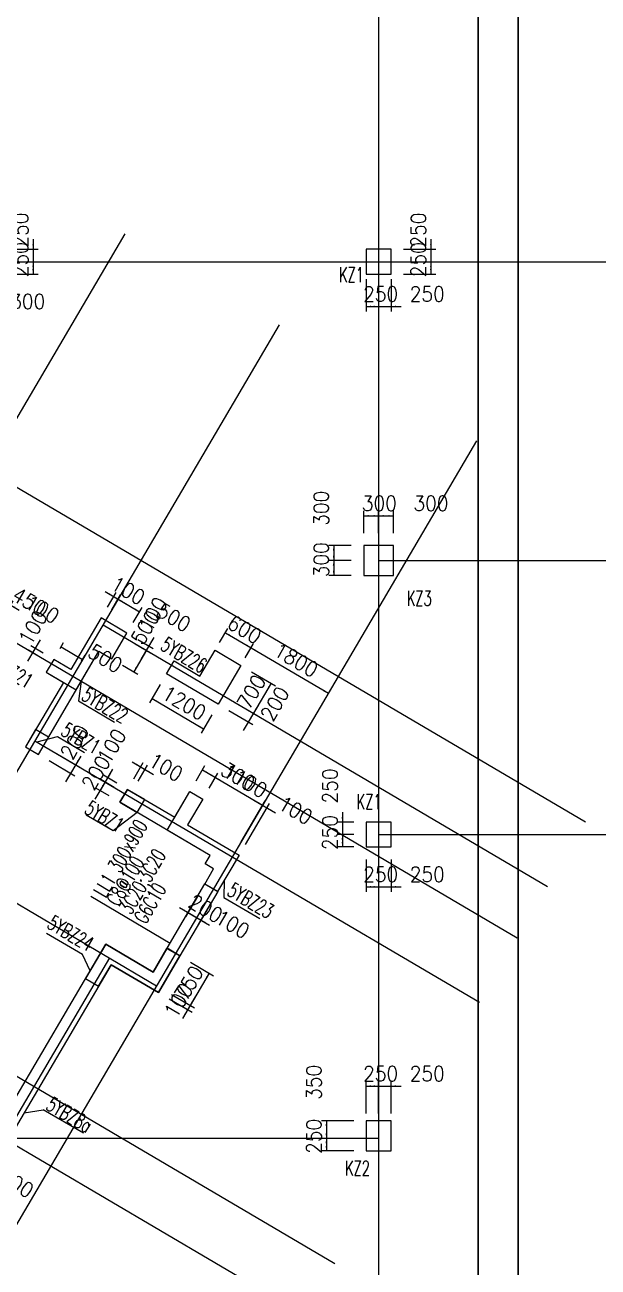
# Model space of a CAD drawing. Extents: x 387171 to 699106, y 11966 to 245688.
# Drawn here: x 525651 to 537168, y 158903 to 183842 of the extents above; entities that cross this region are included whole.
import ezdxf

# ---------------------------------------------------------------- set-up
doc = ezdxf.new("R2010")
doc.units = 0
doc.header["$LTSCALE"] = 100
doc.header["$MEASUREMENT"] = 0
for name, color, linetype in [('b边缘构件', 235, 'Continuous'), ('COLU', 7, 'Continuous'), ('DIM', 3, 'Continuous'), ('DOTE', 253, 'Continuous'), ('h后浇带', 51, 'Continuous'), ('NUM', 7, 'Continuous'), ('wall-主楼', 2, 'Continuous'), ('wall-开洞', 5, 'Continuous'), ('Y阴影', 254, 'Continuous'), ('小尺寸', 4, 'Continuous'), ('边缘构件标注', 1, 'Continuous')]:
    doc.layers.add(name, color=color, linetype=linetype)
doc.styles.get("Standard").update_dxf_attribs({"font": 'standard'})
doc.dimstyles.get("Standard").update_dxf_attribs({"dimtxt": 300, "dimasz": 100, "dimexe": 100, "dimexo": 250, "dimgap": 100, "dimtad": 0, "dimtoh": 1, "dimdec": 0, "dimdsep": 46, "dimcen": 0.09, "dimclrt": 7, "dimadec": 0, "dimazin": 0, "dimtfac": 1, "dimtdec": 4, "dimtofl": 0, "dimtmove": 0, "dimatfit": 3, "dimfxl": 1, "dimtolj": 1, "dimtzin": 0, "dimarcsym": 0})

# ---------------------------------------------------------------- blocks, each defined once
blk = doc.blocks.new('*D3303')
at = {"layer": '小尺寸', "color": 0, "linetype": 'ByBlock', "lineweight": -2}
for p, q in [((524765, 172258), (524942, 172559)), ((524891, 172473), (525279, 172245)), ((525153, 172029), (525330, 172331))]:
    blk.add_line(p, q, dxfattribs=at)
for points in [[(524891, 172473), (524986, 172437), (524969, 172408)], [(525279, 172245), (525185, 172281), (525202, 172310)]]:
    blk.add_solid(points, dxfattribs=at)
at = {"layer": '小尺寸', "color": 7, "linetype": 'Continuous', "lineweight": -2, "insert": (525741, 172264), "char_height": 300, "width": 576.67, "attachment_point": 5, "rotation": 329.5454}
blk.add_mtext('450', dxfattribs=at)
blk = doc.blocks.new('*D4090')
at = {"layer": '小尺寸', "color": 0, "linetype": 'ByBlock', "lineweight": -2}
for p, q in [((525107, 172346), (525538, 172093)), ((525153, 172029), (525330, 172331)), ((525239, 171979), (525416, 172281))]:
    blk.add_line(p, q, dxfattribs=at)
for points in [[(525279, 172245), (525185, 172281), (525202, 172310)], [(525366, 172194), (525460, 172158), (525443, 172129)]]:
    blk.add_solid(points, dxfattribs=at)
at = {"layer": '小尺寸', "color": 7, "linetype": 'Continuous', "lineweight": -2, "insert": (526001, 172111), "char_height": 300, "width": 476.67, "attachment_point": 5, "rotation": 329.5454}
blk.add_mtext('100', dxfattribs=at)
blk = doc.blocks.new('*D3814')
at = {"layer": '小尺寸', "color": 0, "linetype": 'ByBlock', "lineweight": -2}
for p, q in [((525961, 171496), (525707, 171065)), ((526017, 171231), (525773, 171375)), ((525967, 171145), (525722, 171288))]:
    blk.add_line(p, q, dxfattribs=at)
for points in [[(525859, 171324), (525896, 171419), (525924, 171402)], [(525809, 171238), (525772, 171143), (525744, 171160)]]:
    blk.add_solid(points, dxfattribs=at)
at = {"layer": '小尺寸', "color": 7, "linetype": 'Continuous', "lineweight": -2, "insert": (525815, 171742), "char_height": 300, "width": 476.67, "attachment_point": 5, "rotation": 59.5454}
blk.add_mtext('100', dxfattribs=at)
blk = doc.blocks.new('*D4002')
at = {"layer": '小尺寸', "color": 0, "linetype": 'ByBlock', "lineweight": -2}
for p, q in [((527265, 172465), (527696, 172212)), ((527313, 172152), (527488, 172450)), ((527399, 172101), (527574, 172399))]:
    blk.add_line(p, q, dxfattribs=at)
for points in [[(527437, 172364), (527343, 172400), (527359, 172429)], [(527523, 172313), (527618, 172277), (527601, 172248)]]:
    blk.add_solid(points, dxfattribs=at)
at = {"layer": '小尺寸', "color": 7, "linetype": 'Continuous', "lineweight": -2, "insert": (527725, 172485), "char_height": 300, "width": 476.67, "attachment_point": 5, "rotation": 329.5454}
blk.add_mtext('100', dxfattribs=at)
blk = doc.blocks.new('*D247')
at = {"layer": '小尺寸', "color": 0, "linetype": 'ByBlock', "lineweight": -2}
for p, q in [((527399, 172101), (527574, 172399)), ((527523, 172313), (527954, 172060)), ((527830, 171847), (528005, 172146))]:
    blk.add_line(p, q, dxfattribs=at)
for points in [[(527523, 172313), (527618, 172277), (527601, 172248)], [(527954, 172060), (527860, 172096), (527877, 172125)]]:
    blk.add_solid(points, dxfattribs=at)
at = {"layer": '小尺寸', "color": 7, "linetype": 'Continuous', "lineweight": -2, "insert": (528643, 171945), "char_height": 300, "width": 566.67, "attachment_point": 5, "rotation": 329.5454}
blk.add_mtext('500', dxfattribs=at)
blk = doc.blocks.new('*D4496')
at = {"layer": '小尺寸', "color": 0, "linetype": 'ByBlock', "lineweight": -2}
for p, q in [((530205, 170857), (530684, 170575)), ((530598, 170626), (530243, 170023)), ((529850, 170253), (530329, 169972))]:
    blk.add_line(p, q, dxfattribs=at)
for points in [[(530598, 170626), (530561, 170531), (530533, 170548)], [(530243, 170023), (530279, 170117), (530308, 170100)]]:
    blk.add_solid(points, dxfattribs=at)
at = {"layer": '小尺寸', "color": 7, "linetype": 'Continuous', "lineweight": -2, "insert": (530205, 170451), "char_height": 300, "width": 566.67, "attachment_point": 5, "rotation": 59.5454}
blk.add_mtext('700', dxfattribs=at)
blk = doc.blocks.new('*D750')
at = {"layer": '小尺寸', "color": 0, "linetype": 'ByBlock', "lineweight": -2}
for p, q in [((529850, 170253), (530329, 169972)), ((530344, 170195), (530040, 169678)), ((529749, 170081), (530228, 169800))]:
    blk.add_line(p, q, dxfattribs=at)
for points in [[(530243, 170023), (530279, 170117), (530308, 170100)], [(530141, 169850), (530105, 169756), (530076, 169772)]]:
    blk.add_solid(points, dxfattribs=at)
at = {"layer": '小尺寸', "color": 7, "linetype": 'Continuous', "lineweight": -2, "insert": (530675, 170213), "char_height": 300, "width": 566.67, "attachment_point": 5, "rotation": 59.5454}
blk.add_mtext('200', dxfattribs=at)
blk = doc.blocks.new('*D369')
at = {"layer": '小尺寸', "color": 0, "linetype": 'ByBlock', "lineweight": -2}
for p, q in [((527868, 171419), (528178, 171237)), ((527919, 171505), (528228, 171323)), ((528244, 171546), (527990, 171115))]:
    blk.add_line(p, q, dxfattribs=at)
for points in [[(528142, 171374), (528179, 171468), (528207, 171451)], [(528092, 171287), (528055, 171193), (528027, 171210)]]:
    blk.add_solid(points, dxfattribs=at)
at = {"layer": '小尺寸', "color": 7, "linetype": 'Continuous', "lineweight": -2, "insert": (528226, 172009), "char_height": 300, "width": 476.67, "attachment_point": 5, "rotation": 59.5454}
blk.add_mtext('100', dxfattribs=at)
blk = doc.blocks.new('*D1252')
at = {"layer": '小尺寸', "color": 0, "linetype": 'ByBlock', "lineweight": -2}
for p, q in [((529563, 171441), (529730, 171726)), ((529679, 171639), (530196, 171335)), ((530080, 171137), (530247, 171422))]:
    blk.add_line(p, q, dxfattribs=at)
for points in [[(529679, 171639), (529774, 171603), (529757, 171574)], [(530196, 171335), (530102, 171372), (530119, 171400)]]:
    blk.add_solid(points, dxfattribs=at)
at = {"layer": '小尺寸', "color": 7, "linetype": 'Continuous', "lineweight": -2, "insert": (530065, 171703), "char_height": 300, "width": 556.67, "attachment_point": 5, "rotation": 329.5454}
blk.add_mtext('600', dxfattribs=at)
blk = doc.blocks.new('*D861')
at = {"layer": '小尺寸', "color": 0, "linetype": 'ByBlock', "lineweight": -2}
for p, q in [((526241, 169244), (526759, 168939)), ((526775, 169162), (526471, 168644)), ((526139, 169071), (526658, 168766))]:
    blk.add_line(p, q, dxfattribs=at)
for points in [[(526673, 168989), (526710, 169084), (526738, 169067)], [(526572, 168817), (526536, 168722), (526507, 168739)]]:
    blk.add_solid(points, dxfattribs=at)
at = {"layer": '小尺寸', "color": 7, "linetype": 'Continuous', "lineweight": -2, "insert": (526652, 169446), "char_height": 300, "width": 566.67, "attachment_point": 5, "rotation": 59.5454}
blk.add_mtext('200', dxfattribs=at)
blk = doc.blocks.new('*D1762')
at = {"layer": '小尺寸', "color": 0, "linetype": 'ByBlock', "lineweight": -2}
for p, q in [((529093, 168669), (529270, 168971)), ((529220, 168885), (529478, 168733)), ((529351, 168517), (529529, 168819))]:
    blk.add_line(p, q, dxfattribs=at)
for points in [[(529220, 168885), (529314, 168849), (529298, 168820)], [(529478, 168733), (529384, 168769), (529401, 168798)]]:
    blk.add_solid(points, dxfattribs=at)
at = {"layer": '小尺寸', "color": 7, "linetype": 'Continuous', "lineweight": -2, "insert": (529936, 168754), "char_height": 300, "width": 566.67, "attachment_point": 5, "rotation": 329.5454}
blk.add_mtext('300', dxfattribs=at)
blk = doc.blocks.new('*D1968')
at = {"layer": '小尺寸', "color": 0, "linetype": 'ByBlock', "lineweight": -2}
for p, q in [((529351, 168517), (529529, 168819)), ((529478, 168733), (530427, 168175)), ((530300, 167959), (530478, 168262))]:
    blk.add_line(p, q, dxfattribs=at)
for points in [[(529478, 168733), (529573, 168697), (529556, 168668)], [(530427, 168175), (530332, 168212), (530349, 168240)]]:
    blk.add_solid(points, dxfattribs=at)
at = {"layer": '小尺寸', "color": 7, "linetype": 'Continuous', "lineweight": -2, "insert": (530079, 168670), "char_height": 300, "width": 685, "attachment_point": 5, "rotation": 329.5454}
blk.add_mtext('1100', dxfattribs=at)
blk = doc.blocks.new('*D1701')
at = {"layer": '小尺寸', "color": 0, "linetype": 'ByBlock', "lineweight": -2}
for p, q in [((527415, 168901), (527162, 168470)), ((527448, 168534), (527177, 168693)), ((527498, 168620), (527228, 168779))]:
    blk.add_line(p, q, dxfattribs=at)
for points in [[(527263, 168642), (527227, 168548), (527198, 168565)], [(527314, 168729), (527350, 168823), (527379, 168806)]]:
    blk.add_solid(points, dxfattribs=at)
at = {"layer": '小尺寸', "color": 7, "linetype": 'Continuous', "lineweight": -2, "insert": (527397, 169364), "char_height": 300, "width": 476.67, "attachment_point": 5, "rotation": 59.5454}
blk.add_mtext('100', dxfattribs=at)
blk = doc.blocks.new('*D2479')
at = {"layer": '小尺寸', "color": 0, "linetype": 'ByBlock', "lineweight": -2}
for p, q in [((527364, 168815), (527060, 168298)), ((527448, 168534), (527177, 168693)), ((527346, 168362), (527075, 168521))]:
    blk.add_line(p, q, dxfattribs=at)
for points in [[(527263, 168642), (527299, 168737), (527328, 168720)], [(527162, 168470), (527125, 168375), (527097, 168392)]]:
    blk.add_solid(points, dxfattribs=at)
at = {"layer": '小尺寸', "color": 7, "linetype": 'Continuous', "lineweight": -2, "insert": (527081, 168825), "char_height": 300, "width": 566.67, "attachment_point": 5, "rotation": 59.5454}
blk.add_mtext('200', dxfattribs=at)
blk = doc.blocks.new('*D2220')
at = {"layer": '小尺寸', "color": 0, "linetype": 'ByBlock', "lineweight": -2}
for p, q in [((527807, 169047), (528238, 168793)), ((527840, 168709), (528030, 169031)), ((527927, 168658), (528116, 168981))]:
    blk.add_line(p, q, dxfattribs=at)
for points in [[(527979, 168945), (527885, 168982), (527902, 169010)], [(528066, 168895), (528160, 168858), (528143, 168830)]]:
    blk.add_solid(points, dxfattribs=at)
at = {"layer": '小尺寸', "color": 7, "linetype": 'Continuous', "lineweight": -2, "insert": (528484, 168939), "char_height": 300, "width": 476.67, "attachment_point": 5, "rotation": 329.5454}
blk.add_mtext('100', dxfattribs=at)
blk = doc.blocks.new('*D2986')
at = {"layer": '小尺寸', "color": 0, "linetype": 'ByBlock', "lineweight": -2}
for p, q in [((529139, 166380), (528878, 165935)), ((528756, 166123), (529273, 165819)), ((529311, 166278), (529050, 165834))]:
    blk.add_line(p, q, dxfattribs=at)
for points in [[(528928, 166022), (528834, 166058), (528851, 166087)], [(529101, 165920), (529196, 165884), (529179, 165855)]]:
    blk.add_solid(points, dxfattribs=at)
at = {"layer": '小尺寸', "color": 7, "linetype": 'Continuous', "lineweight": -2, "insert": (529284, 166103), "char_height": 300, "width": 566.67, "attachment_point": 5, "rotation": 329.5454}
blk.add_mtext('200', dxfattribs=at)
blk = doc.blocks.new('*D2724')
at = {"layer": '小尺寸', "color": 0, "linetype": 'ByBlock', "lineweight": -2}
for p, q in [((529311, 166278), (529050, 165834)), ((529397, 166227), (529136, 165783)), ((528928, 166022), (529359, 165768))]:
    blk.add_line(p, q, dxfattribs=at)
for points in [[(529101, 165920), (529006, 165957), (529023, 165985)], [(529187, 165870), (529282, 165833), (529265, 165805)]]:
    blk.add_solid(points, dxfattribs=at)
at = {"layer": '小尺寸', "color": 7, "linetype": 'Continuous', "lineweight": -2, "insert": (529823, 165786), "char_height": 300, "width": 476.67, "attachment_point": 5, "rotation": 329.5454}
blk.add_mtext('100', dxfattribs=at)
blk = doc.blocks.new('*D3478')
at = {"layer": '小尺寸', "color": 0, "linetype": 'ByBlock', "lineweight": -2}
for p, q in [((528979, 165023), (529439, 164753)), ((529353, 164803), (528973, 164157)), ((528599, 164377), (529059, 164106))]:
    blk.add_line(p, q, dxfattribs=at)
for points in [[(529353, 164803), (529317, 164709), (529288, 164726)], [(528973, 164157), (529009, 164252), (529038, 164235)]]:
    blk.add_solid(points, dxfattribs=at)
at = {"layer": '小尺寸', "color": 7, "linetype": 'Continuous', "lineweight": -2, "insert": (528948, 164607), "char_height": 300, "width": 566.67, "attachment_point": 5, "rotation": 59.5454}
blk.add_mtext('750', dxfattribs=at)
blk = doc.blocks.new('*D3235')
at = {"layer": '小尺寸', "color": 0, "linetype": 'ByBlock', "lineweight": -2}
for p, q in [((528599, 164377), (529059, 164106)), ((528549, 164290), (529009, 164020)), ((529074, 164329), (528821, 163898))]:
    blk.add_line(p, q, dxfattribs=at)
for points in [[(528973, 164157), (529009, 164252), (529038, 164235)], [(528922, 164071), (528886, 163976), (528857, 163993)]]:
    blk.add_solid(points, dxfattribs=at)
at = {"layer": '小尺寸', "color": 7, "linetype": 'Continuous', "lineweight": -2, "insert": (528742, 164258), "char_height": 300, "width": 476.67, "attachment_point": 5, "rotation": 59.5454}
blk.add_mtext('100', dxfattribs=at)
blk = doc.blocks.new('*D155')
at = {"layer": '小尺寸', "color": 0, "linetype": 'ByBlock', "lineweight": -2}
for p, q in [((525043, 161189), (524714, 160629)), ((525129, 161139), (524800, 160578)), ((524592, 160817), (525023, 160563))]:
    blk.add_line(p, q, dxfattribs=at)
for points in [[(524764, 160715), (524670, 160752), (524687, 160780)], [(524851, 160665), (524945, 160628), (524928, 160600)]]:
    blk.add_solid(points, dxfattribs=at)
at = {"layer": '小尺寸', "color": 7, "linetype": 'Continuous', "lineweight": -2, "insert": (525486, 160581), "char_height": 300, "width": 476.67, "attachment_point": 5, "rotation": 329.5454}
blk.add_mtext('100', dxfattribs=at)
blk = doc.blocks.new('*D2825')
at = {"layer": '小尺寸', "color": 0, "linetype": 'ByBlock', "lineweight": -2}
for p, q in [((527868, 171419), (528178, 171237)), ((528092, 171287), (527838, 170856)), ((527614, 170988), (527924, 170806))]:
    blk.add_line(p, q, dxfattribs=at)
for points in [[(528092, 171287), (528055, 171193), (528027, 171210)], [(527838, 170856), (527875, 170951), (527903, 170934)]]:
    blk.add_solid(points, dxfattribs=at)
at = {"layer": '小尺寸', "color": 7, "linetype": 'Continuous', "lineweight": -2, "insert": (528070, 171745), "char_height": 300, "width": 566.67, "attachment_point": 5, "rotation": 59.5454}
blk.add_mtext('500', dxfattribs=at)
blk = doc.blocks.new('*D1688')
at = {"layer": '小尺寸', "color": 0, "linetype": 'ByBlock', "lineweight": -2}
for p, q in [((528372, 170600), (528156, 170232)), ((528207, 170318), (529241, 169710)), ((529407, 169992), (529191, 169624))]:
    blk.add_line(p, q, dxfattribs=at)
for points in [[(528207, 170318), (528301, 170282), (528285, 170253)], [(529241, 169710), (529147, 169747), (529163, 169775)]]:
    blk.add_solid(points, dxfattribs=at)
at = {"layer": '小尺寸', "color": 7, "linetype": 'Continuous', "lineweight": -2, "insert": (528851, 170230), "char_height": 300, "width": 690, "attachment_point": 5, "rotation": 329.5454}
blk.add_mtext('1200', dxfattribs=at)
blk = doc.blocks.new('*D2596')
at = {"layer": '小尺寸', "color": 0, "linetype": 'ByBlock', "lineweight": -2}
for p, q in [((530116, 171199), (530247, 171422)), ((530196, 171335), (531748, 170423)), ((531668, 170287), (531799, 170509))]:
    blk.add_line(p, q, dxfattribs=at)
for points in [[(530196, 171335), (530291, 171299), (530274, 171270)], [(531748, 170423), (531654, 170459), (531671, 170488)]]:
    blk.add_solid(points, dxfattribs=at)
at = {"layer": '小尺寸', "color": 7, "linetype": 'Continuous', "lineweight": -2, "insert": (531099, 171095), "char_height": 300, "width": 690, "attachment_point": 5, "rotation": 329.5454}
blk.add_mtext('1800', dxfattribs=at)
blk = doc.blocks.new('*D2200')
at = {"layer": '小尺寸', "color": 0, "linetype": 'ByBlock', "lineweight": -2}
for p, q in [((529996, 167442), (530478, 168262)), ((530082, 167391), (530564, 168211)), ((530254, 168277), (530685, 168023))]:
    blk.add_line(p, q, dxfattribs=at)
for points in [[(530427, 168175), (530332, 168212), (530349, 168240)], [(530513, 168125), (530608, 168088), (530591, 168060)]]:
    blk.add_solid(points, dxfattribs=at)
at = {"layer": '小尺寸', "color": 7, "linetype": 'Continuous', "lineweight": -2, "insert": (531089, 168076), "char_height": 300, "width": 476.67, "attachment_point": 5, "rotation": 329.5454}
blk.add_mtext('100', dxfattribs=at)
blk = doc.blocks.new('*D3125')
at = {"layer": '小尺寸', "color": 0, "linetype": 'ByBlock', "lineweight": -2}
for p, q in [((526359, 171320), (526430, 171440)), ((526379, 171354), (526810, 171100)), ((526790, 171066), (526861, 171186))]:
    blk.add_line(p, q, dxfattribs=at)
for points in [[(526379, 171354), (526474, 171317), (526457, 171289)], [(526810, 171100), (526716, 171137), (526733, 171165)]]:
    blk.add_solid(points, dxfattribs=at)
at = {"layer": '小尺寸', "color": 7, "linetype": 'Continuous', "lineweight": -2, "insert": (527268, 171122), "char_height": 300, "width": 566.67, "attachment_point": 5, "rotation": 329.5454}
blk.add_mtext('500', dxfattribs=at)
blk = doc.blocks.new('*D2952')
at = {"layer": 'DIM', "color": 0, "linetype": 'ByBlock', "lineweight": -2}
for p, q in [((532258, 161838), (531608, 161838)), ((531708, 161838), (531708, 161488)), ((532258, 161488), (531608, 161488))]:
    blk.add_line(p, q, dxfattribs=at)
for points in [[(531708, 161838), (531725, 161738), (531691, 161738)], [(531708, 161488), (531691, 161588), (531725, 161588)]]:
    blk.add_solid(points, dxfattribs=at)
at = {"layer": 'DIM', "color": 7, "linetype": 'Continuous', "lineweight": -2, "insert": (531458, 162614), "char_height": 300, "width": 566.67, "attachment_point": 5, "rotation": 90}
blk.add_mtext('350', dxfattribs=at)
blk = doc.blocks.new('*D2696')
at = {"layer": 'DIM', "color": 0, "linetype": 'ByBlock', "lineweight": -2}
for p, q in [((532258, 161488), (531608, 161488)), ((531708, 161488), (531708, 161238)), ((532258, 161238), (531608, 161238))]:
    blk.add_line(p, q, dxfattribs=at)
for points in [[(531708, 161488), (531725, 161388), (531691, 161388)], [(531708, 161238), (531691, 161338), (531725, 161338)]]:
    blk.add_solid(points, dxfattribs=at)
at = {"layer": 'DIM', "color": 7, "linetype": 'Continuous', "lineweight": -2, "insert": (531458, 161528), "char_height": 300, "width": 566.67, "attachment_point": 5, "rotation": 90}
blk.add_mtext('250', dxfattribs=at)
blk = doc.blocks.new('*D3472')
at = {"layer": 'DIM', "color": 0, "linetype": 'ByBlock', "lineweight": -2}
for p, q in [((532508, 161988), (532508, 162638)), ((532758, 161988), (532758, 162638)), ((532508, 162538), (532758, 162538))]:
    blk.add_line(p, q, dxfattribs=at)
for points in [[(532508, 162538), (532608, 162555), (532608, 162521)], [(532758, 162538), (532658, 162521), (532658, 162555)]]:
    blk.add_solid(points, dxfattribs=at)
at = {"layer": 'DIM', "color": 7, "linetype": 'Continuous', "lineweight": -2, "insert": (532798, 162788), "char_height": 300, "width": 566.67, "attachment_point": 5}
blk.add_mtext('250', dxfattribs=at)
blk = doc.blocks.new('*D3236')
at = {"layer": 'DIM', "color": 0, "linetype": 'ByBlock', "lineweight": -2}
for p, q in [((532758, 161988), (532758, 162638)), ((533008, 161988), (533008, 162638)), ((532558, 162538), (533208, 162538))]:
    blk.add_line(p, q, dxfattribs=at)
for points in [[(532758, 162538), (532658, 162521), (532658, 162555)], [(533008, 162538), (533108, 162555), (533108, 162521)]]:
    blk.add_solid(points, dxfattribs=at)
at = {"layer": 'DIM', "color": 7, "linetype": 'Continuous', "lineweight": -2, "insert": (533734, 162788), "char_height": 300, "width": 566.67, "attachment_point": 5}
blk.add_mtext('250', dxfattribs=at)
blk = doc.blocks.new('*D3223')
at = {"layer": 'DIM', "color": 0, "linetype": 'ByBlock', "lineweight": -2}
for p, q in [((533258, 179338), (533908, 179338)), ((533808, 179538), (533808, 178888)), ((533258, 179088), (533908, 179088))]:
    blk.add_line(p, q, dxfattribs=at)
for points in [[(533808, 179338), (533791, 179438), (533825, 179438)], [(533808, 179088), (533825, 178988), (533791, 178988)]]:
    blk.add_solid(points, dxfattribs=at)
at = {"layer": 'DIM', "color": 7, "linetype": 'Continuous', "lineweight": -2, "insert": (533558, 179721), "char_height": 300, "width": 566.67, "attachment_point": 5, "rotation": 90}
blk.add_mtext('250', dxfattribs=at)
blk = doc.blocks.new('*D2987')
at = {"layer": 'DIM', "color": 0, "linetype": 'ByBlock', "lineweight": -2}
for p, q in [((533258, 179088), (533908, 179088)), ((533808, 179088), (533808, 178838)), ((533258, 178838), (533908, 178838))]:
    blk.add_line(p, q, dxfattribs=at)
for points in [[(533808, 179088), (533825, 178988), (533791, 178988)], [(533808, 178838), (533791, 178938), (533825, 178938)]]:
    blk.add_solid(points, dxfattribs=at)
at = {"layer": 'DIM', "color": 7, "linetype": 'Continuous', "lineweight": -2, "insert": (533558, 179128), "char_height": 300, "width": 566.67, "attachment_point": 5, "rotation": 90}
blk.add_mtext('250', dxfattribs=at)
blk = doc.blocks.new('*D3743')
at = {"layer": 'DIM', "color": 0, "linetype": 'ByBlock', "lineweight": -2}
for p, q in [((532508, 178739), (532508, 178089)), ((532758, 178739), (532758, 178089)), ((532508, 178189), (532758, 178189))]:
    blk.add_line(p, q, dxfattribs=at)
for points in [[(532508, 178189), (532608, 178205), (532608, 178172)], [(532758, 178189), (532658, 178172), (532658, 178205)]]:
    blk.add_solid(points, dxfattribs=at)
at = {"layer": 'DIM', "color": 7, "linetype": 'Continuous', "lineweight": -2, "insert": (532798, 178439), "char_height": 300, "width": 566.67, "attachment_point": 5}
blk.add_mtext('250', dxfattribs=at)
blk = doc.blocks.new('*D3492')
at = {"layer": 'DIM', "color": 0, "linetype": 'ByBlock', "lineweight": -2}
for p, q in [((532758, 178739), (532758, 178089)), ((533008, 178739), (533008, 178089)), ((532558, 178189), (533208, 178189))]:
    blk.add_line(p, q, dxfattribs=at)
for points in [[(532758, 178189), (532658, 178172), (532658, 178205)], [(533008, 178189), (533108, 178205), (533108, 178172)]]:
    blk.add_solid(points, dxfattribs=at)
at = {"layer": 'DIM', "color": 7, "linetype": 'Continuous', "lineweight": -2, "insert": (533734, 178439), "char_height": 300, "width": 566.67, "attachment_point": 5}
blk.add_mtext('250', dxfattribs=at)
blk = doc.blocks.new('*D1387')
at = {"layer": 'DIM', "color": 0, "linetype": 'ByBlock', "lineweight": -2}
for p, q in [((524658, 178588), (524658, 177938)), ((524958, 178588), (524958, 177938)), ((524658, 178038), (524958, 178038))]:
    blk.add_line(p, q, dxfattribs=at)
for points in [[(524658, 178038), (524758, 178055), (524758, 178021)], [(524958, 178038), (524858, 178021), (524858, 178055)]]:
    blk.add_solid(points, dxfattribs=at)
at = {"layer": 'DIM', "color": 7, "linetype": 'Continuous', "lineweight": -2, "insert": (525709, 178288), "char_height": 300, "width": 566.67, "attachment_point": 5}
blk.add_mtext('300', dxfattribs=at)
blk = doc.blocks.new('*D3035')
at = {"layer": 'DIM', "color": 0, "linetype": 'ByBlock', "lineweight": -2}
for p, q in [((532258, 167838), (531931, 167838)), ((532031, 168038), (532031, 167388)), ((532258, 167588), (531931, 167588))]:
    blk.add_line(p, q, dxfattribs=at)
for points in [[(532031, 167838), (532014, 167938), (532048, 167938)], [(532031, 167588), (532048, 167488), (532014, 167488)]]:
    blk.add_solid(points, dxfattribs=at)
at = {"layer": 'DIM', "color": 7, "linetype": 'Continuous', "lineweight": -2, "insert": (531781, 168564), "char_height": 300, "width": 566.67, "attachment_point": 5, "rotation": 90}
blk.add_mtext('250', dxfattribs=at)
blk = doc.blocks.new('*D2647')
at = {"layer": 'DIM', "color": 0, "linetype": 'ByBlock', "lineweight": -2}
for p, q in [((532258, 167588), (531931, 167588)), ((532031, 167588), (532031, 167338)), ((532258, 167338), (531931, 167338))]:
    blk.add_line(p, q, dxfattribs=at)
for points in [[(532031, 167588), (532048, 167488), (532014, 167488)], [(532031, 167338), (532014, 167438), (532048, 167438)]]:
    blk.add_solid(points, dxfattribs=at)
at = {"layer": 'DIM', "color": 7, "linetype": 'Continuous', "lineweight": -2, "insert": (531781, 167628), "char_height": 300, "width": 566.67, "attachment_point": 5, "rotation": 90}
blk.add_mtext('250', dxfattribs=at)
blk = doc.blocks.new('*D3414')
at = {"layer": 'DIM', "color": 0, "linetype": 'ByBlock', "lineweight": -2}
for p, q in [((532508, 167088), (532508, 166438)), ((532758, 167088), (532758, 166438)), ((532508, 166538), (532758, 166538))]:
    blk.add_line(p, q, dxfattribs=at)
for points in [[(532508, 166538), (532608, 166555), (532608, 166521)], [(532758, 166538), (532658, 166521), (532658, 166555)]]:
    blk.add_solid(points, dxfattribs=at)
at = {"layer": 'DIM', "color": 7, "linetype": 'Continuous', "lineweight": -2, "insert": (532798, 166788), "char_height": 300, "width": 566.67, "attachment_point": 5}
blk.add_mtext('250', dxfattribs=at)
blk = doc.blocks.new('*D3180')
at = {"layer": 'DIM', "color": 0, "linetype": 'ByBlock', "lineweight": -2}
for p, q in [((532758, 167088), (532758, 166438)), ((533008, 167088), (533008, 166438)), ((532558, 166538), (533208, 166538))]:
    blk.add_line(p, q, dxfattribs=at)
for points in [[(532758, 166538), (532658, 166521), (532658, 166555)], [(533008, 166538), (533108, 166555), (533108, 166521)]]:
    blk.add_solid(points, dxfattribs=at)
at = {"layer": 'DIM', "color": 7, "linetype": 'Continuous', "lineweight": -2, "insert": (533734, 166788), "char_height": 300, "width": 566.67, "attachment_point": 5}
blk.add_mtext('250', dxfattribs=at)
blk = doc.blocks.new('*D2181')
at = {"layer": 'DIM', "color": 0, "linetype": 'ByBlock', "lineweight": -2}
for p, q in [((532458, 173638), (532458, 174086)), ((532758, 173638), (532758, 174086)), ((532458, 173986), (532758, 173986))]:
    blk.add_line(p, q, dxfattribs=at)
for points in [[(532458, 173986), (532558, 174002), (532558, 173969)], [(532758, 173986), (532658, 173969), (532658, 174002)]]:
    blk.add_solid(points, dxfattribs=at)
at = {"layer": 'DIM', "color": 7, "linetype": 'Continuous', "lineweight": -2, "insert": (532773, 174236), "char_height": 300, "width": 566.67, "attachment_point": 5}
blk.add_mtext('300', dxfattribs=at)
blk = doc.blocks.new('*D1930')
at = {"layer": 'DIM', "color": 0, "linetype": 'ByBlock', "lineweight": -2}
for p, q in [((532758, 173638), (532758, 174086)), ((533058, 173638), (533058, 174086)), ((532758, 173986), (533058, 173986))]:
    blk.add_line(p, q, dxfattribs=at)
for points in [[(532758, 173986), (532858, 174002), (532858, 173969)], [(533058, 173986), (532958, 173969), (532958, 174002)]]:
    blk.add_solid(points, dxfattribs=at)
at = {"layer": 'DIM', "color": 7, "linetype": 'Continuous', "lineweight": -2, "insert": (533809, 174236), "char_height": 300, "width": 566.67, "attachment_point": 5}
blk.add_mtext('300', dxfattribs=at)
blk = doc.blocks.new('*D2679')
at = {"layer": 'DIM', "color": 0, "linetype": 'ByBlock', "lineweight": -2}
for p, q in [((532208, 173388), (531755, 173388)), ((531855, 173388), (531855, 173088)), ((532208, 173088), (531755, 173088))]:
    blk.add_line(p, q, dxfattribs=at)
for points in [[(531855, 173388), (531872, 173288), (531838, 173288)], [(531855, 173088), (531838, 173188), (531872, 173188)]]:
    blk.add_solid(points, dxfattribs=at)
at = {"layer": 'DIM', "color": 7, "linetype": 'Continuous', "lineweight": -2, "insert": (531605, 174139), "char_height": 300, "width": 566.67, "attachment_point": 5, "rotation": 90}
blk.add_mtext('300', dxfattribs=at)
blk = doc.blocks.new('*D2437')
at = {"layer": 'DIM', "color": 0, "linetype": 'ByBlock', "lineweight": -2}
for p, q in [((532208, 173088), (531755, 173088)), ((531855, 173088), (531855, 172788)), ((532208, 172788), (531755, 172788))]:
    blk.add_line(p, q, dxfattribs=at)
for points in [[(531855, 173088), (531872, 172988), (531838, 172988)], [(531855, 172788), (531838, 172888), (531872, 172888)]]:
    blk.add_solid(points, dxfattribs=at)
at = {"layer": 'DIM', "color": 7, "linetype": 'Continuous', "lineweight": -2, "insert": (531605, 173103), "char_height": 300, "width": 566.67, "attachment_point": 5, "rotation": 90}
blk.add_mtext('300', dxfattribs=at)
blk = doc.blocks.new('*D4632')
at = {"layer": 'DIM', "color": 0, "linetype": 'ByBlock', "lineweight": -2}
for p, q in [((525208, 179338), (525918, 179338)), ((525818, 179538), (525818, 178888)), ((525208, 179088), (525918, 179088))]:
    blk.add_line(p, q, dxfattribs=at)
for points in [[(525818, 179338), (525801, 179438), (525835, 179438)], [(525818, 179088), (525835, 178988), (525801, 178988)]]:
    blk.add_solid(points, dxfattribs=at)
at = {"layer": 'DIM', "color": 7, "linetype": 'Continuous', "lineweight": -2, "insert": (525568, 179721), "char_height": 300, "width": 566.67, "attachment_point": 5, "rotation": 90}
blk.add_mtext('250', dxfattribs=at)
blk = doc.blocks.new('*D881')
at = {"layer": 'DIM', "color": 0, "linetype": 'ByBlock', "lineweight": -2}
for p, q in [((525208, 179088), (525918, 179088)), ((525818, 179088), (525818, 178838)), ((525208, 178838), (525918, 178838))]:
    blk.add_line(p, q, dxfattribs=at)
for points in [[(525818, 179088), (525835, 178988), (525801, 178988)], [(525818, 178838), (525801, 178938), (525835, 178938)]]:
    blk.add_solid(points, dxfattribs=at)
at = {"layer": 'DIM', "color": 7, "linetype": 'Continuous', "lineweight": -2, "insert": (525568, 179128), "char_height": 300, "width": 566.67, "attachment_point": 5, "rotation": 90}
blk.add_mtext('250', dxfattribs=at)
blk = doc.blocks.new('后浇带现场')
at = {"color": 6, "lineweight": 30}
for points in [[(760007, 730049), (760007, 673430), (717757, 673430), (717757, 730049)], [(759207, 730049), (759207, 674230), (718557, 674230), (718557, 730049)]]:
    blk.add_lwpolyline(points, dxfattribs=at)
at = {"layer": 'h后浇带', "color": 1}
for p, q in [((717757, 730049), (717757, 685030)), ((718557, 730049), (718557, 685030))]:
    blk.add_line(p, q, dxfattribs=at)

msp = doc.modelspace()

# ---------------------------------------------------------------- hatches: boundary and pattern name
at = {"layer": 'Y阴影'}
h = msp.add_hatch(dxfattribs=at)
h.set_pattern_fill('ANSI31', color=256, scale=25, angle=-30.45463, style=0)
h.set_pattern_definition([])
h.paths.add_polyline_path([(526080.7, 170845.8), (526684.1, 170491), (527140.3, 171266.8), (527398.9, 171114.7), (527703, 171632), (527185.8, 171936.1), (526577.6, 170901.6), (526232.7, 171104.4)], flags=0)
h = msp.add_hatch(dxfattribs=at)
h.set_pattern_fill('ANSI31', color=256, scale=25, angle=-30.45463, style=0)
h.set_pattern_definition([])
h.paths.add_polyline_path([(529472.4, 171287.6), (529989.6, 170983.5), (529533.4, 170207.7), (528498.9, 170815.7), (528650.9, 171074.3), (529168.3, 170770.4)], flags=0)
h = msp.add_hatch(dxfattribs=at)
h.set_pattern_fill('ANSI31', color=256, scale=25, angle=-30.45463, style=0)
h.set_pattern_definition([])
h.paths.add_polyline_path([(525868, 169694.8), (525665.2, 169350), (525923.8, 169197.9), (526126.6, 169542.7)], flags=0)
h = msp.add_hatch(dxfattribs=at)
h.set_pattern_fill('ANSI31', color=256, scale=25, angle=-30.45463, style=0)
h.set_pattern_definition([])
h.paths.add_polyline_path([(527713.7, 168493.5), (527561.7, 168234.9), (527906.5, 168032.2), (528058.6, 168290.8)], flags=0)
h = msp.add_hatch(dxfattribs=at)
h.set_pattern_fill('ANSI31', color=256, scale=25, angle=-30.45463, style=0)
h.set_pattern_definition([])
h.paths.add_polyline_path([(529443, 166896.7), (529270.6, 166998.1), (529372, 167170.5), (528509.7, 167677.5), (528965.9, 168453.3), (529224.5, 168301.2), (528920.4, 167784), (529955, 167175.7), (529524.2, 166443), (529265.6, 166595)], flags=0)
h = msp.add_hatch(dxfattribs=at)
h.set_pattern_fill('ANSI31', color=256, scale=25, angle=-30.45463, style=0)
h.set_pattern_definition([])
h.paths.add_polyline_path([(527278.3, 165385.4), (526872.8, 164695.8), (527131.4, 164543.7), (527384.8, 164974.7), (528333.1, 164417.2), (528763.9, 165149.9), (528505.3, 165302), (528226.5, 164827.9)], flags=0)

# ---------------------------------------------------------------- linework, layer by layer
at = {"layer": 'b边缘构件'}
for points in [[(526080.7, 170845.8), (526684.1, 170491), (527140.3, 171266.8), (527398.9, 171114.7), (527703, 171632), (527185.8, 171936.1), (526577.6, 170901.6), (526232.7, 171104.4), (526080.7, 170845.8)], [(525868, 169694.8), (525665.2, 169350), (525923.8, 169197.9), (526126.6, 169542.7), (525868, 169694.8)], [(527713.7, 168493.5), (527561.7, 168234.9), (527906.5, 168032.2), (528058.6, 168290.8), (527713.7, 168493.5)], [(527278.3, 165385.4), (526872.8, 164695.8), (527131.4, 164543.7), (527384.8, 164974.7), (528333.1, 164417.2), (528763.9, 165149.9), (528505.3, 165302), (528226.5, 164827.9), (527278.3, 165385.4)]]:
    msp.add_lwpolyline(points, dxfattribs=at)
for points in [[(529472.4, 171287.6), (529989.6, 170983.5), (529533.4, 170207.7), (528498.9, 170815.7), (528650.9, 171074.3), (529168.3, 170770.4), (529472.4, 171287.6)], [(529443, 166896.7), (529270.6, 166998.1), (529372, 167170.5), (528509.7, 167677.5), (528965.9, 168453.3), (529224.5, 168301.2), (528920.4, 167784), (529955, 167175.7), (529524.2, 166443), (529265.6, 166595)]]:
    msp.add_lwpolyline(points, close=True, dxfattribs=at)
at = {"layer": 'COLU'}
for points in [[(532508.1, 178837.9), (533008.1, 178837.9), (533008.1, 179337.9), (532508.1, 179337.9)], [(532458.1, 172787.9), (533058.1, 172787.9), (533058.1, 173387.9), (532458.1, 173387.9)], [(532508.1, 167337.9), (533008.1, 167337.9), (533008.1, 167837.9), (532508.1, 167837.9)], [(532508.1, 161237.9), (533008.1, 161237.9), (533008.1, 161837.9), (532508.1, 161837.9)]]:
    msp.add_lwpolyline(points, close=True, dxfattribs=at)
at = {"layer": 'DOTE'}
for p, q in [((532758, 238913.1), (532758.2, 95505.2)), ((490960.9, 194859.3), (536912.8, 167840.5)), ((487311.5, 188652.7), (528297.4, 164553.8)), ((504803.5, 183587.9), (535544.3, 165513.1)), ((527658.3, 179645), (523509.6, 172589.2)), ((517702.3, 179087.9), (579258.1, 179087.9)), ((530761.6, 177820.4), (517397.8, 155092)), ((531878.7, 158968.3), (502295.3, 176362.7)), ((534727, 175488.8), (521363.2, 152760.5)), ((532758.1, 173087.9), (590758.1, 173087.9)), ((527221.2, 171798.9), (536152.5, 166547.5)), ((525852.6, 169471.4), (534784, 164220)), ((532758.1, 167587.9), (599108.1, 167587.9)), ((527349.2, 165111.4), (520415, 153318)), ((531134.8, 158013.6), (522203.4, 163265.1)), ((532758.1, 161487.9), (490788.5, 161487.9))]:
    msp.add_line(p, q, dxfattribs=at)
at = {"layer": 'wall-主楼'}
for points in [[(527398.9, 171114.7), (527703, 171632), (527185.8, 171936.1), (526577.6, 170901.6), (526232.7, 171104.4), (526080.7, 170845.8), (526425.5, 170643), (525665.2, 169350), (525923.8, 169197.9), (527140.3, 171266.8)], [(528651.2, 171074.4), (529168.5, 170770.3), (529472.6, 171287.5), (529989.8, 170983.4), (529533.6, 170207.6), (528499.2, 170815.8)], [(529443, 166896.7), (529270.6, 166998.1), (529371.9, 167170.5), (527561.7, 168234.9), (527713.7, 168493.5), (528662, 167936), (528966.1, 168453.2), (529224.7, 168301.1), (528920.6, 167783.9), (529955, 167175.7), (529524.2, 166443), (529265.6, 166595)], [(527278.3, 165385.4), (528226.5, 164827.8), (528505.3, 165302), (528763.9, 165149.9), (528333.1, 164417.2), (527384.8, 164974.7), (525256.1, 161354.2), (524437.1, 161835.7), (524589.2, 162094.3), (524977.1, 161866.2), (525078.5, 162038.6), (525250.9, 161937.3)]]:
    msp.add_lwpolyline(points, close=True, dxfattribs=at)
at = {"layer": 'wall-开洞'}
for points in [[(529267.1, 166597.6), (529525.7, 166445.6), (528765.5, 165152.5), (528506.8, 165304.6)], [(529267.3, 166597.9), (529525.9, 166445.8), (528765.6, 165152.8), (528507, 165304.9)]]:
    msp.add_lwpolyline(points, close=True, dxfattribs=at)
at = {"layer": '边缘构件标注', "color": 200}
for p, q in [((526974.5, 166347.6), (528568.9, 165410.1)), ((525636.2, 162000.7), (526021.5, 162064.2)), ((526827.3, 161590.4), (526021.5, 162064.2))]:
    msp.add_line(p, q, dxfattribs=at)
for points in [[(526782.8, 170658.9), (526729.9, 170272.8), (527454, 169847.1)], [(525895.9, 169446.4), (526306.6, 169552.9), (526849.6, 169233.6)], [(527906.5, 168032.2), (527425.4, 167660.7), (526882.3, 167980)], [(529655.4, 166666.2), (529650.2, 166327.3), (530374.3, 165901.6)], [(526965.3, 164853), (526808, 165177.5), (526083.9, 165603.2)]]:
    msp.add_lwpolyline(points, dxfattribs=at)

# ---------------------------------------------------------------- block references
at = {"color": 3, "lineweight": 30}
msp.add_blockref('后浇带现场', (-182998.7, -527042.1), dxfattribs=at)

# ---------------------------------------------------------------- texts
at = {"layer": 'NUM', "color": 200, "width": 0.7}
for s, p in [('KZ1', (531962.3, 178675.2)), ('KZ3', (533324.4, 172180.1)), ('KZ1', (532316.4, 168095.8)), ('KZ2', (532082.8, 160740.4))]:
    msp.add_text(s, height=300, dxfattribs=at).set_placement(p)
at = {"layer": '边缘构件标注', "color": 200, "width": 0.7}
for s, rotation, p in [('5YBZ26', 329.54537, (528351.3, 171309.2)), ('5YBZ21', 329.54537, (524856.1, 171002.1)), ('5YBZ22', 329.54537, (526764.6, 170302.6)), ('5YBZ1', 329.54537, (526351.8, 169594.7)), ('5YBZ1', 329.54537, (526823.6, 168028.3)), ('LL1 300x900', 59.54537, (527273.6, 166303.5)), ('C8@100', 59.54537, (527535.4, 166126.1)), ('3C20;3C20', 59.54537, (527784.4, 165960.4)), ('G6C10', 59.54537, (528083.7, 165774.2)), ('5YBZ23', 329.54537, (529691.9, 166381.4)), ('5YBZ24', 329.54537, (526075.6, 165724.1)), ('5YBZ8a', 329.54537, (526053.1, 162078.2))]:
    msp.add_text(s, height=300, rotation=rotation, dxfattribs=at).set_placement(p)

# ---------------------------------------------------------------- dimensions: what is measured, and where the dimension line sits
at = {"layer": 'DIM', "color": 200}
for base, p1, p2, picture, middle in [((525818, 179087.9), (524958.1, 179337.9), (524958.1, 179087.9), '*D4632', (525568, 179212.9)), ((525818, 178837.9), (524958.1, 179087.9), (524958.1, 178837.9), '*D881', (525568, 178619.9)), ((531854.9, 173087.9), (532458.1, 173387.9), (532458.1, 173087.9), '*D2679', (531604.9, 173606)), ((531854.9, 172787.9), (532458.1, 173087.9), (532458.1, 172787.9), '*D2437', (531604.9, 172569.9))]:
    dim = msp.add_linear_dim(base=base, p1=p1, p2=p2, angle=90, dimstyle='Standard', dxfattribs=at)
    dim.commit()
    dim.dimension.update_dxf_attribs({"geometry": picture, "text_midpoint": middle})
for p1, p2, distance, picture, middle in [((533008.1, 179337.9), (533008.1, 179087.9), 800, '*D3223', (533558.1, 179212.9)), ((533008.1, 179087.9), (533008.1, 178837.9), 800, '*D2987', (533558.1, 178619.9)), ((524658.1, 178837.9), (524958.1, 178837.9), -800, '*D1387', (525176.1, 178287.9)), ((532508.1, 178988.7), (532758.1, 178988.7), -800, '*D3743', (532290, 178438.7)), ((532758.1, 178988.7), (533008.1, 178988.7), -800, '*D3492', (533226.1, 178438.7)), ((532508.1, 167837.9), (532508.1, 167587.9), -477.1, '*D3035', (531781, 168056)), ((532508.1, 167587.9), (532508.1, 167337.9), -477.1, '*D2647', (531781, 167119.9)), ((532508.1, 167337.9), (532758.1, 167337.9), -800, '*D3414', (532290, 166787.9)), ((532758.1, 167337.9), (533008.1, 167337.9), -800, '*D3180', (533226.1, 166787.9)), ((532508.1, 161837.9), (532508.1, 161487.9), -800, '*D2952', (531458.1, 162056)), ((532508.1, 161737.9), (532758.1, 161737.9), 800, '*D3472', (532290, 162787.9)), ((532758.1, 161737.9), (533008.1, 161737.9), 800, '*D3236', (533226.1, 162787.9)), ((532508.1, 161487.9), (532508.1, 161237.9), -800, '*D2696', (531458.1, 161019.9))]:
    dim = msp.add_aligned_dim(p1=p1, p2=p2, distance=distance, dimstyle='Standard', dxfattribs=at)
    dim.commit()
    dim.dimension.update_dxf_attribs({"geometry": picture, "text_midpoint": middle})
for base, p1, p2, picture, middle in [((532758.1, 173985.5), (532458.1, 173387.9), (532758.1, 173387.9), '*D2181', (532240, 174235.5)), ((533058.1, 173985.5), (532758.1, 173387.9), (533058.1, 173387.9), '*D1930', (533276.1, 174235.5))]:
    dim = msp.add_linear_dim(base=base, p1=p1, p2=p2, dimstyle='Standard', dxfattribs=at)
    dim.commit()
    dim.dimension.update_dxf_attribs({"geometry": picture, "text_midpoint": middle})
at = {"layer": '小尺寸'}
for base, p1, p2, angle, picture, middle in [((525279.3, 172245), (524638, 172042.1), (525025.9, 171814), 329.54537, '*D3303', (525212.1, 172574.5)), ((527523.4, 172313), (527185.8, 171936.1), (527272, 171885.4), 329.54537, '*D4002', (527389.8, 172681.5)), ((525365.5, 172194.3), (525025.9, 171814), (525112.1, 171763.3), 329.54537, '*D4090', (525666.3, 172307.5)), ((527954.4, 172059.5), (527272, 171885.4), (527703, 171632), 329.54537, '*D247', (528096.7, 172265.9)), ((527838.2, 170856.5), (527652.3, 171545.8), (527398.9, 171114.7), 59.54537, '*D2825', (527749.4, 171198.7)), ((528091.6, 171287.5), (527703, 171632), (527652.3, 171545.8), 59.54537, '*D369', (528029.1, 171674.5)), ((525808.6, 171237.8), (526232.7, 171104.4), (526182.1, 171018.2), 59.54537, '*D3814', (525618.4, 171407.6)), ((530196.4, 171335.3), (529436.1, 171225.5), (529953.1, 170921.5), 329.54537, '*D1252', (530064.6, 171702.8)), ((526810.4, 171100.3), (526232.7, 171104.4), (526663.8, 170850.9), 329.54537, '*D3125', (526721.6, 171442.5)), ((531748.3, 170422.9), (529989.6, 170983.5), (531541.4, 170071.1), 329.54537, '*D2596', (531099.1, 171094.6)), ((530242.8, 170022.6), (529989.8, 170983.4), (529635, 170380), 59.54537, '*D4496', (530204.7, 170451)), ((529241.2, 169710.3), (528499.2, 170815.8), (529533.6, 170207.6), 329.54537, '*D1688', (528850.7, 170229.9)), ((530141.4, 169850.2), (529635, 170380), (529533.6, 170207.6), 59.54537, '*D750', (530430.5, 169796.2)), ((526571.9, 168816.9), (526025.2, 169370.3), (525923.8, 169197.9), 59.54537, '*D861', (526407.1, 169029.8)), ((527263.1, 168642.5), (527713.7, 168493.5), (527663.1, 168407.3), 59.54537, '*D1701', (527200.6, 169029.5)), ((527161.7, 168470.1), (527663.1, 168407.3), (527561.7, 168234.9), 59.54537, '*D2479', (526835.6, 168408.8)), ((528065.6, 168894.6), (527713.7, 168493.5), (527799.9, 168442.8), 329.54537, '*D2220', (528149.2, 169135.4)), ((529478.4, 168733), (528965.9, 168453.3), (529224.5, 168301.2), 329.54537, '*D1762', (529475.8, 169024.6)), ((530426.8, 168175.4), (529224.5, 168301.2), (530172.9, 167743.6), 329.54537, '*D1968', (530079.3, 168669.7)), ((530513, 168124.7), (529868.8, 167226.4), (529955, 167175.7), 329.54537, '*D2200', (530754.3, 168272.9)), ((529100.9, 165920.3), (529265.6, 166595), (529438, 166493.6), 329.54537, '*D2986', (528867.2, 166347.7)), ((529187.1, 165869.6), (529438, 166493.6), (529524.2, 166443), 329.54537, '*D2724', (529487.9, 165982.8)), ((528973, 164156.9), (528763.9, 165149.9), (528383.8, 164503.4), 59.54537, '*D3478', (528947.5, 164606.9)), ((528922.3, 164070.7), (528383.8, 164503.4), (528333.1, 164417.2), 59.54537, '*D3235', (528545.6, 163923.3)), ((524850.6, 160664.6), (525169.9, 161404.9), (525256.1, 161354.2), 329.54537, '*D155', (525151.4, 160777.7))]:
    dim = msp.add_linear_dim(base=base, p1=p1, p2=p2, angle=angle, dimstyle='Standard', dxfattribs=at)
    dim.commit()
    dim.dimension.update_dxf_attribs({"geometry": picture, "text_midpoint": middle})

doc.saveas('drawing.dxf')
